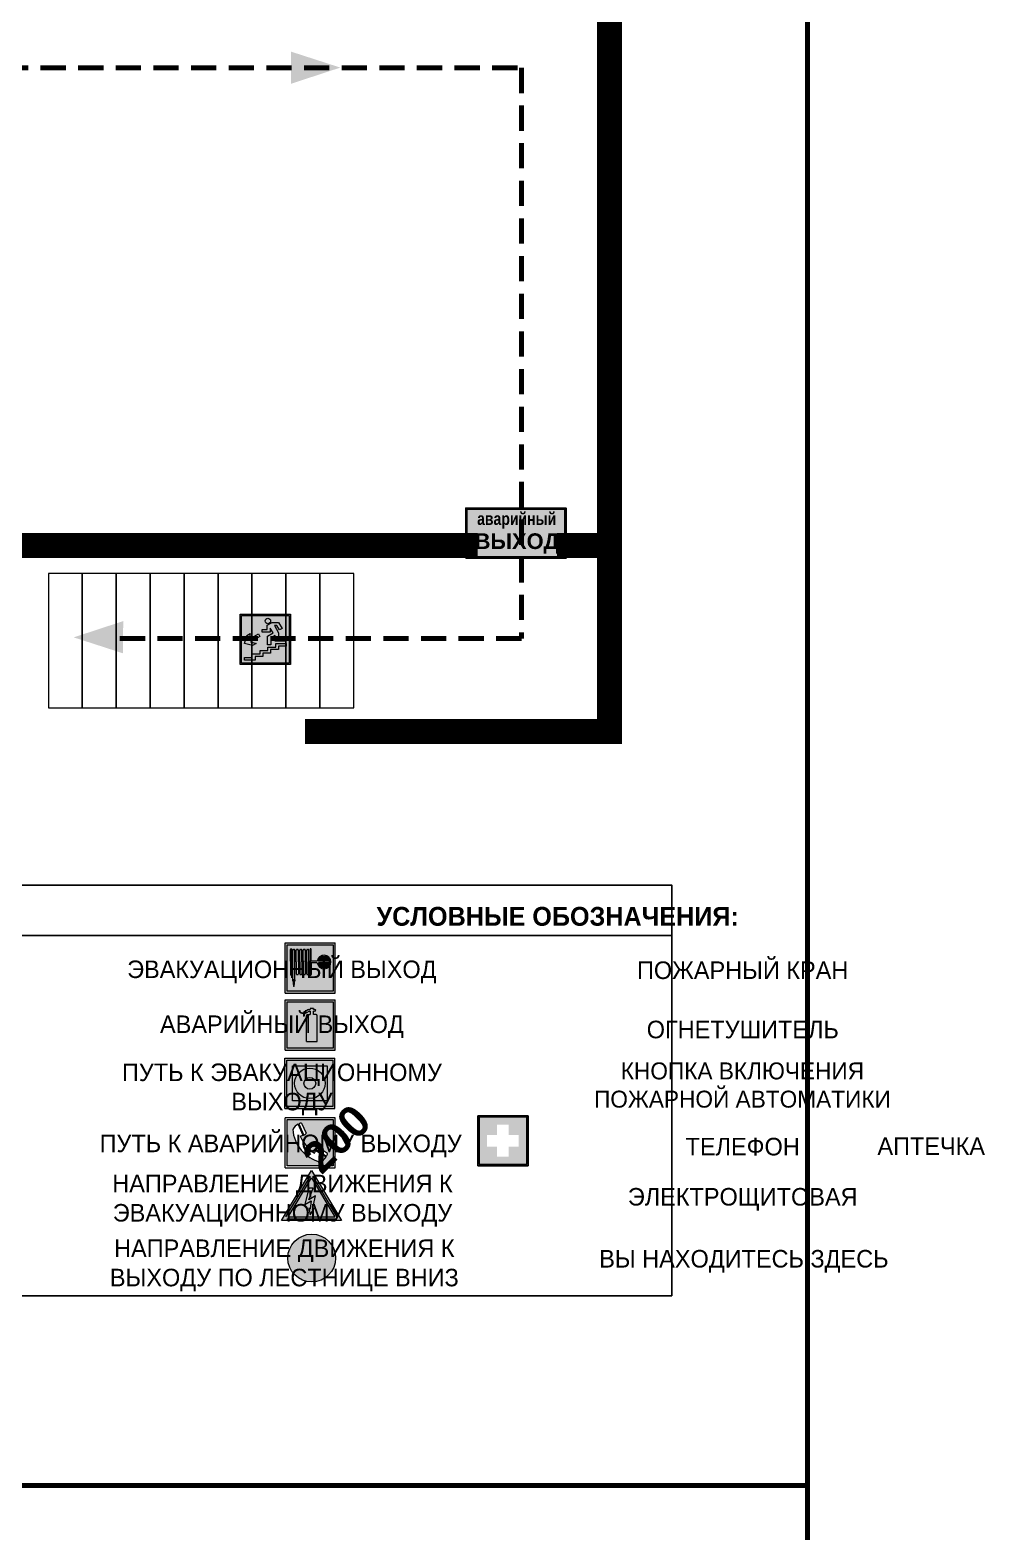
# Model space of a CAD drawing. Header units: millimetres. Extents: x 13114 to 67229, y 22859 to 38520.
# Drawn here: x 35625.9 to 35778.1, y 25468.7 to 25708.1 of the extents above; entities that cross this region are included whole.
import ezdxf

# ---------------------------------------------------------------- set-up
doc = ezdxf.new("R2010")
doc.units = ezdxf.units.MM
doc.linetypes.add('{ Wide Dash }', pattern=[12, 4, -2, 4, -2])
doc.layers.add('План_Штампы', color=7, linetype='Continuous')
doc.styles.add('обычный', font='arial.ttf')

# ---------------------------------------------------------------- blocks, each defined once
blk = doc.blocks.new('A$C3E6D3DDE')
at = {"lineweight": 5}
h = blk.add_hatch(color=40, dxfattribs=at)
h.paths.add_polyline_path([(24.1, 1.45), (16.46, -11.35), (31.74, -11.35)])
h.paths.add_polyline_path([(24.09, -0.46), (30.03, -10.41), (18.14, -10.41)], flags=16)
h.paths.add_polyline_path([(24.54, -3.08), (23.41, -6.02), (25.13, -5.01), (24.33, -8.5), (24.82, -8.27), (23.79, -9.86), (23.4, -8.04), (23.8, -8.43), (24.04, -6.29), (22.39, -7.25), (23.44, -3.08)], flags=0)
h = blk.add_hatch(color=256, dxfattribs=at)
h.paths.add_polyline_path([(24.37, 0.03, 0.567511), (23.82, 0.03), (17.59, -10.4, 0.582454), (17.86, -10.88), (30.32, -10.88, 0.582149), (30.6, -10.4)])
h.paths.add_polyline_path([(24.09, -0.46), (18.14, -10.41), (30.03, -10.41)], flags=16)
h.paths.add_polyline_path([(24.54, -3.08), (23.41, -6.02), (25.13, -5.01), (24.33, -8.5), (24.82, -8.27), (23.79, -9.86), (23.4, -8.04), (23.8, -8.43), (24.04, -6.29), (22.39, -7.25), (23.44, -3.08)], flags=0)
h = blk.add_hatch(color=40, dxfattribs=at)
h.paths.add_polyline_path([(24.09, -0.46), (18.14, -10.41), (30.03, -10.41)])
h.paths.add_polyline_path([(24.82, -8.27), (23.79, -9.86), (23.4, -8.04), (23.8, -8.43), (24.04, -6.29), (22.39, -7.25), (23.44, -3.08), (24.54, -3.08), (23.41, -6.02), (25.13, -5.01), (24.33, -8.5)], flags=16)
at = {"color": 40, "lineweight": 5}
for p, q in [((16.46, -11.35), (24.1, 1.45)), ((24.1, 1.45), (31.74, -11.35))]:
    blk.add_line(p, q, dxfattribs=at)
at = {"lineweight": 5}
for p, q in [((17.59, -10.4), (23.82, 0.03)), ((24.37, 0.03), (30.6, -10.4)), ((18.14, -10.41), (24.09, -0.46)), ((23.44, -3.08), (22.39, -7.25)), ((23.41, -6.02), (24.54, -3.08)), ((24.54, -3.08), (23.44, -3.08)), ((24.09, -0.46), (30.03, -10.41)), ((22.39, -7.25), (24.04, -6.29)), ((25.13, -5.01), (23.41, -6.02)), ((24.04, -6.29), (23.8, -8.43)), ((24.33, -8.5), (25.13, -5.01)), ((17.86, -10.88), (30.32, -10.88)), ((18.14, -10.41), (30.03, -10.41)), ((23.8, -8.43), (23.4, -8.04)), ((23.4, -8.04), (23.79, -9.86)), ((23.79, -9.86), (24.82, -8.27)), ((24.82, -8.27), (24.33, -8.5))]:
    blk.add_line(p, q, dxfattribs=at)
at = {"color": 50, "lineweight": 5}
blk.add_line((31.74, -11.35), (16.46, -11.35), dxfattribs=at)
blk = doc.blocks.new('A$C54414219')
at = {"true_color": 0xffffff}
h = blk.add_hatch(color=7, dxfattribs=at)
h.paths.add_polyline_path([(2.39, -9.45), (2.39, -18.3), (11.23, -18.3), (11.23, -9.45)], flags=0)
h.paths.add_polyline_path([(10.71, -13.87, -1), (2.92, -13.87, -1)], flags=0)
h.paths.add_polyline_path([(8.3, -13.87, -1), (5.33, -13.87, -1)], flags=0)
h.paths.add_polyline_path([(0.41, -7.47), (0.41, -20.27), (13.21, -20.27), (13.21, -7.47)])
h.paths.add_polyline_path([(0.92, -19.77), (12.71, -19.77), (12.71, -7.98), (0.92, -7.98)], flags=16)
h.paths.add_polyline_path([(11.23, -9.45), (11.23, -18.3), (2.39, -18.3), (2.39, -9.45)], flags=0)
at = {"lineweight": 5}
h = blk.add_hatch(color=242, dxfattribs=at)
h.paths.add_polyline_path([(12.71, -7.98), (0.92, -7.98), (0.92, -19.77), (12.71, -19.77)])
h.paths.add_polyline_path([(11.23, -18.3), (2.39, -18.3), (2.39, -9.45), (11.23, -9.45)], flags=16)
h.paths.add_polyline_path([(10.71, -13.87, -1), (2.92, -13.87, -1)], flags=0)
h.paths.add_polyline_path([(8.3, -13.87, -1), (5.33, -13.87, -1)], flags=0)
at = {"true_color": 0xffffff}
h = blk.add_hatch(color=7, dxfattribs=at)
h.paths.add_polyline_path([(2.39, -9.45), (2.39, -18.3), (11.23, -18.3), (11.23, -9.45)])
h.paths.add_polyline_path([(10.71, -13.87, -1), (2.92, -13.87, -1)], flags=16)
h.paths.add_polyline_path([(8.3, -13.87, -1), (5.33, -13.87, -1)], flags=0)
at = {"lineweight": 5}
h = blk.add_hatch(color=242, dxfattribs=at)
h.paths.add_polyline_path([(2.92, -13.87, 1), (10.71, -13.87, 1)])
h.paths.add_polyline_path([(8.3, -13.87, -1), (5.33, -13.87, -1)], flags=16)
at = {"color": 242, "lineweight": 5}
for p, q in [((0.41, -20.27), (0.41, -7.47)), ((0.41, -7.47), (13.21, -7.47)), ((0.41, -7.47), (13.21, -7.47)), ((13.21, -20.27), (13.21, -7.47)), ((0.41, -20.27), (13.21, -20.27))]:
    blk.add_line(p, q, dxfattribs=at)
for points in [[(0.92, -7.98), (12.71, -7.98), (12.71, -19.77), (0.92, -19.77)], [(2.39, -9.45), (11.23, -9.45), (11.23, -18.3), (2.39, -18.3)]]:
    blk.add_lwpolyline(points, close=True, dxfattribs=at)
for radius in [3.89, 1.49]:
    blk.add_circle((6.81, -13.87), radius, dxfattribs=at)
blk = doc.blocks.new('A$C456E1F9C')
at = {"lineweight": 5}
h = blk.add_hatch(color=242, dxfattribs=at)
h.paths.add_polyline_path([(0.51, -1.47), (0.51, -13.26), (12.29, -13.26), (12.29, -1.47)])
h.paths.add_polyline_path([(5.42, -4.95, -0.254479), (4.78, -5.4), (3.52, -2.53, -0.209735), (4.23, -2.4)], flags=16)
h.paths.add_polyline_path([(8.53, -8.6), (10.87, -10.17), (10.54, -10.76), (8.03, -9.13, -0.192251)], flags=16)
h.paths.add_polyline_path([(4.61, -5.49, 0.005518), (3.87, -5.72, 0.128647), (7.49, -10.01, 0.00809), (7.83, -9.33), (10.47, -10.97, -0.16736), (8.99, -12.25, -0.327862), (1.95, -3.95, -0.166952), (3.36, -2.62)], flags=16)
at = {"color": 242, "lineweight": 5}
for p, q in [((0, -13.77), (0, -0.97)), ((12.8, -0.97), (0, -0.97)), ((4.61, -5.49), (3.36, -2.62)), ((3.52, -2.53), (4.78, -5.4)), ((4.23, -2.4), (5.42, -4.95)), ((12.8, -13.77), (12.8, -0.97)), ((7.83, -9.33), (10.47, -10.97)), ((8.03, -9.13), (10.54, -10.76)), ((10.81, -10.12), (8.53, -8.6)), ((10.54, -10.76), (10.8, -10.3)), ((10.8, -10.3), (10.81, -10.12)), ((0, -13.77), (12.8, -13.77))]:
    blk.add_line(p, q, dxfattribs=at)
blk.add_lwpolyline([(0.51, -1.47), (12.29, -1.47), (12.29, -13.26), (0.51, -13.26)], close=True, dxfattribs=at)
for centre, radius, start, end in [((4.59, -5.34), 2.99, 114.2845, 152.1974), ((4.02, -3.27), 0.891, 76.3284, 123.7092), ((11.12, -3.31), 9.19, 183.9915, 256.6009), ((14.98, -39.1), 35.17, 107.1487, 108.4135), ((13.86, -0.94), 11.08, 205.5536, 234.8762), ((4.68, -4.59), 0.824, 276.9621, 334.0723), ((-13.31, 0.8), 23.44, 332.5487, 334.4027), ((8.94, -9.5), 0.989, 114.4092, 157.9388), ((7.87, -9.46), 3, 291.9291, 329.9329)]:
    blk.add_arc(centre, radius, start, end, dxfattribs=at)
blk = doc.blocks.new('A$C18900ED3')
h = blk.add_hatch(color=126)
h.paths.add_polyline_path([(-0.18, -0.18), (-7.02, -0.18), (-7.02, -7.02), (-0.18, -7.02)])
h.paths.add_polyline_path([(-5.89, -4.46), (-5.89, -2.77), (-4.46, -2.77), (-4.46, -1.31), (-2.77, -1.31), (-2.77, -2.77), (-1.33, -2.77), (-1.33, -4.46), (-2.77, -4.46), (-2.77, -5.89), (-4.46, -5.89), (-4.46, -4.46)], flags=16)
at = {"color": 126}
for p, q in [((-7.2, 0), (-7.2, -7.2)), ((0, 0), (-7.2, 0)), ((0, -7.2), (0, 0)), ((-7.02, -7.02), (-7.02, -0.18)), ((-7.02, -0.18), (-0.18, -0.18)), ((-0.18, -0.18), (-0.18, -7.02)), ((-7.2, -7.2), (0, -7.2)), ((-0.18, -7.02), (-7.02, -7.02))]:
    blk.add_line(p, q, dxfattribs=at)
blk = doc.blocks.new('A$C37112FD5')
at = {"true_color": 0xf5f5ff}
h = blk.add_hatch(color=7, dxfattribs=at)
h.dxf.hatch_style = 1
h.paths.add_polyline_path([(12.8, -7.4), (0, -7.4), (0, -20.2), (12.8, -20.2)])
h.paths.add_polyline_path([(12.29, -7.91), (12.29, -19.69), (0.51, -19.69), (0.51, -7.91)], flags=16)
h.paths.add_polyline_path([(4.98, -9.04, -0.42597), (5.17, -9.22), (5.17, -12.25), (5.17, -15.29, -0.432244), (4.98, -15.47), (4.83, -15.47, -0.42597), (4.64, -15.29), (4.64, -12.25), (4.64, -9.22, -0.432244), (4.83, -9.04)], flags=0)
h.paths.add_polyline_path([(4.28, -9.22), (4.28, -12.25), (4.28, -15.29, -0.432244), (4.09, -15.47), (3.94, -15.47, -0.42597), (3.75, -15.29), (3.75, -12.25), (3.75, -9.22, -0.432244), (3.94, -9.04), (4.09, -9.04, -0.42597)], flags=0)
h.paths.add_polyline_path([(5.72, -9.04), (5.87, -9.04, -0.42597), (6.06, -9.22), (6.06, -12.25), (6.06, -15.29, -0.432244), (5.87, -15.47), (5.72, -15.47, -0.42597), (5.53, -15.29), (5.53, -12.25), (5.53, -9.22, -0.432244)], flags=0)
h.paths.add_polyline_path([(6.42, -8.9), (6.5, -8.9, -0.42597), (6.69, -9.08), (6.69, -12.03), (8.21, -12.03, -15.824349), (8.21, -12.47), (6.69, -12.47), (6.69, -15.42, -0.432244), (6.5, -15.6), (6.42, -15.6)], flags=0)
h.paths.add_polyline_path([(3.39, -9.22), (3.39, -12.25), (3.39, -15.29, -0.432244), (3.2, -15.47), (3.05, -15.47, -0.42597), (2.85, -15.29), (2.85, -12.25), (2.85, -9.22, -0.432244), (3.05, -9.04), (3.2, -9.04, -0.42597)], flags=0)
h.paths.add_polyline_path([(2.5, -9.22), (2.5, -16.71), (1.96, -16.71), (1.96, -9.22, -0.432244), (2.15, -9.04), (2.31, -9.04, -0.42597)], flags=0)
h.paths.add_polyline_path([(1.61, -8.9), (1.61, -15.6), (1.57, -15.6, -0.42597), (1.37, -15.42), (1.37, -12.03), (1.37, -9.09, -0.432244), (1.57, -8.9)], flags=0)
h.paths.add_polyline_path([(9.76, -10.81), (9.76, -12.03), (8.49, -12.03, -0.336371)], flags=0)
h.paths.add_polyline_path([(8.49, -12.47), (9.76, -12.47), (9.76, -13.7, -0.336371)], flags=0)
h.paths.add_polyline_path([(10.11, -10.81, -0.336371), (11.38, -12.03), (10.11, -12.03)], flags=0)
h.paths.add_polyline_path([(10.11, -12.47), (11.38, -12.47, -0.336371), (10.11, -13.7)], flags=0)
h.paths.add_polyline_path([(2.5, -16.84), (2.5, -17.05), (1.97, -17.05), (1.97, -16.84)], flags=0)
h.paths.add_polyline_path([(2.5, -17.24, -0.033778), (2.24, -18.6, -0.033778), (1.97, -17.24)], flags=0)
h = blk.add_hatch(color=242)
h.dxf.hatch_style = 1
h.paths.add_polyline_path([(12.29, -7.91), (0.51, -7.91), (0.51, -19.69), (12.29, -19.69)])
h.paths.add_polyline_path([(6.42, -15.6), (6.42, -8.9), (6.5, -8.9, -0.42597), (6.69, -9.08), (6.69, -12.03), (8.21, -12.03, -15.824349), (8.21, -12.47), (6.69, -12.47), (6.69, -15.42, -0.432244), (6.5, -15.6)], flags=16)
h.paths.add_polyline_path([(5.87, -15.47), (5.72, -15.47, -0.42597), (5.53, -15.29), (5.53, -12.25), (5.53, -9.22, -0.432244), (5.72, -9.04), (5.87, -9.04, -0.42597), (6.06, -9.22), (6.06, -12.25), (6.06, -15.29, -0.432244)], flags=16)
h.paths.add_polyline_path([(4.98, -15.47), (4.83, -15.47, -0.42597), (4.64, -15.29), (4.64, -12.25), (4.64, -9.22, -0.432244), (4.83, -9.04), (4.98, -9.04, -0.42597), (5.17, -9.22), (5.17, -12.25), (5.17, -15.29, -0.432244)], flags=16)
h.paths.add_polyline_path([(4.09, -15.47), (3.94, -15.47, -0.42597), (3.75, -15.29), (3.75, -12.25), (3.75, -9.22, -0.432244), (3.94, -9.04), (4.09, -9.04, -0.42597), (4.28, -9.22), (4.28, -12.25), (4.28, -15.29, -0.432244)], flags=16)
h.paths.add_polyline_path([(3.2, -15.47), (3.05, -15.47, -0.42597), (2.85, -15.29), (2.85, -12.25), (2.85, -9.22, -0.432244), (3.05, -9.04), (3.2, -9.04, -0.42597), (3.39, -9.22), (3.39, -12.25), (3.39, -15.29, -0.432244)], flags=16)
h.paths.add_polyline_path([(2.5, -17.05), (1.97, -17.05), (1.97, -16.84), (2.5, -16.84)], flags=16)
h.paths.add_polyline_path([(2.5, -17.24, -0.033778), (2.24, -18.6, -0.033778), (1.97, -17.24)], flags=16)
h.paths.add_polyline_path([(2.5, -16.71), (1.96, -16.71), (1.96, -9.22, -0.432244), (2.15, -9.04), (2.31, -9.04, -0.42597), (2.5, -9.22)], flags=16)
h.paths.add_polyline_path([(1.61, -15.6), (1.57, -15.6, -0.42597), (1.37, -15.42), (1.37, -12.03), (1.37, -9.09, -0.432244), (1.57, -8.9), (1.61, -8.9)], flags=16)
h.paths.add_polyline_path([(8.49, -12.47), (9.76, -12.47), (9.76, -13.7, -0.336371)], flags=0)
h.paths.add_polyline_path([(10.11, -13.7), (10.11, -12.47), (11.38, -12.47, -0.336371)], flags=0)
h.paths.add_polyline_path([(8.49, -12.03, -0.336371), (9.76, -10.81), (9.76, -12.03)], flags=0)
h.paths.add_polyline_path([(10.11, -12.03), (10.11, -10.81, -0.336371), (11.38, -12.03)], flags=0)
h = blk.add_hatch(color=7, dxfattribs=at)
h.dxf.hatch_style = 1
h.paths.add_polyline_path([(1.61, -8.9), (1.57, -8.9, 0.432244), (1.37, -9.09), (1.37, -12.03), (1.37, -15.42, 0.42597), (1.57, -15.6), (1.61, -15.6)])
h.paths.add_polyline_path([(2.5, -9.22, 0.42597), (2.31, -9.04), (2.15, -9.04, 0.432244), (1.96, -9.22), (1.96, -16.71), (2.5, -16.71)])
h.paths.add_polyline_path([(2.5, -16.84), (1.97, -16.84), (1.97, -17.05), (2.5, -17.05)])
h.paths.add_polyline_path([(2.5, -17.24), (1.97, -17.24, 0.033778), (2.24, -18.6, 0.033778)])
h.paths.add_polyline_path([(3.39, -12.25), (3.39, -9.22, 0.42597), (3.2, -9.04), (3.05, -9.04, 0.432244), (2.85, -9.22), (2.85, -12.25), (2.85, -15.29, 0.42597), (3.05, -15.47), (3.2, -15.47, 0.432244), (3.39, -15.29)])
h.paths.add_polyline_path([(4.28, -12.25), (4.28, -9.22, 0.42597), (4.09, -9.04), (3.94, -9.04, 0.432244), (3.75, -9.22), (3.75, -12.25), (3.75, -15.29, 0.42597), (3.94, -15.47), (4.09, -15.47, 0.432244), (4.28, -15.29)])
h.paths.add_polyline_path([(5.17, -12.25), (5.17, -9.22, 0.42597), (4.98, -9.04), (4.83, -9.04, 0.432244), (4.64, -9.22), (4.64, -12.25), (4.64, -15.29, 0.42597), (4.83, -15.47), (4.98, -15.47, 0.432244), (5.17, -15.29)])
h.paths.add_polyline_path([(6.06, -12.25), (6.06, -9.22, 0.42597), (5.87, -9.04), (5.72, -9.04, 0.432244), (5.53, -9.22), (5.53, -12.25), (5.53, -15.29, 0.42597), (5.72, -15.47), (5.87, -15.47, 0.432244), (6.06, -15.29)])
h.paths.add_polyline_path([(6.69, -12.47), (8.21, -12.47, 15.824349), (8.21, -12.03), (6.69, -12.03), (6.69, -9.08, 0.42597), (6.5, -8.9), (6.42, -8.9), (6.42, -15.6), (6.5, -15.6, 0.432244), (6.69, -15.42)])
h.paths.add_polyline_path([(8.49, -12.47), (9.76, -12.47), (9.76, -13.7, -0.336371)], flags=16)
h.paths.add_polyline_path([(8.49, -12.03, -0.336371), (9.76, -10.81), (9.76, -12.03)], flags=16)
h.paths.add_polyline_path([(10.11, -12.47), (11.38, -12.47, -0.336371), (10.11, -13.7)], flags=16)
h.paths.add_polyline_path([(10.11, -12.03), (10.11, -10.81, -0.336371), (11.38, -12.03)], flags=16)
h = blk.add_hatch(color=242)
h.dxf.hatch_style = 1
h.paths.add_polyline_path([(9.76, -10.81, 0.336371), (8.49, -12.03), (9.76, -12.03)])
h.paths.add_polyline_path([(10.11, -10.81), (10.11, -12.03), (11.38, -12.03, 0.336371)])
h.paths.add_polyline_path([(11.38, -12.47), (10.11, -12.47), (10.11, -13.7, 0.336371)])
h.paths.add_polyline_path([(9.76, -12.47), (8.49, -12.47, 0.336371), (9.76, -13.7)])
at = {"color": 242, "lineweight": 5}
for p, q in [((0, -20.2), (0, -7.4)), ((0, -7.4), (12.8, -7.4)), ((12.8, -20.2), (12.8, -7.4)), ((1.37, -12.03), (1.37, -9.08)), ((1.57, -8.9), (1.61, -8.9)), ((1.61, -8.9), (1.61, -15.6)), ((1.96, -16.71), (1.96, -9.22)), ((2.15, -9.04), (2.31, -9.04)), ((2.5, -16.71), (2.5, -9.22)), ((2.85, -12.25), (2.85, -9.22)), ((3.05, -9.04), (3.2, -9.04)), ((3.39, -12.25), (3.39, -9.22)), ((3.75, -12.25), (3.75, -9.22)), ((3.94, -9.04), (4.09, -9.04)), ((4.28, -12.25), (4.28, -9.22)), ((4.64, -12.25), (4.64, -9.22)), ((4.83, -9.04), (4.98, -9.04)), ((5.17, -12.25), (5.17, -9.22)), ((5.53, -12.25), (5.53, -9.22)), ((5.72, -9.04), (5.87, -9.04)), ((6.06, -12.25), (6.06, -9.22)), ((6.42, -8.9), (6.42, -15.6)), ((6.5, -8.9), (6.42, -8.9)), ((6.69, -12.03), (6.69, -9.08)), ((9.76, -10.81), (9.76, -12.03)), ((10.11, -10.81), (10.11, -12.03)), ((1.37, -12.03), (1.37, -15.42)), ((2.85, -12.25), (2.85, -15.29)), ((3.39, -12.25), (3.39, -15.29)), ((3.75, -12.25), (3.75, -15.29)), ((4.28, -12.25), (4.28, -15.29)), ((4.64, -12.25), (4.64, -15.29)), ((5.17, -12.25), (5.17, -15.29)), ((5.53, -12.25), (5.53, -15.29)), ((6.06, -12.25), (6.06, -15.29)), ((8.21, -12.03), (6.69, -12.03)), ((8.21, -12.47), (6.69, -12.47)), ((6.69, -12.47), (6.69, -15.42)), ((9.76, -12.03), (8.49, -12.03)), ((9.76, -12.47), (8.49, -12.47)), ((9.76, -12.47), (9.76, -13.7)), ((11.38, -12.03), (10.11, -12.03)), ((11.38, -12.47), (10.11, -12.47)), ((10.11, -12.47), (10.11, -13.7)), ((1.57, -15.6), (1.61, -15.6)), ((1.96, -16.71), (2.5, -16.71)), ((1.97, -16.84), (2.5, -16.84)), ((1.97, -17.05), (1.97, -16.84)), ((2.5, -17.05), (1.97, -17.05)), ((1.97, -17.24), (2.5, -17.24)), ((2.5, -16.84), (2.5, -17.05)), ((3.05, -15.47), (3.2, -15.47)), ((3.94, -15.47), (4.09, -15.47)), ((4.83, -15.47), (4.98, -15.47)), ((5.72, -15.47), (5.87, -15.47)), ((6.42, -15.6), (6.5, -15.6)), ((0, -20.2), (12.8, -20.2))]:
    blk.add_line(p, q, dxfattribs=at)
blk.add_lwpolyline([(0.51, -7.91), (12.29, -7.91), (12.29, -19.69), (0.51, -19.69)], close=True, dxfattribs=at)
for centre, radius, start, end in [((1.56, -9.09), 0.182, 87.1027, 180.6071), ((2.15, -9.22), 0.182, 87.1027, 180.6071), ((2.32, -9.22), 0.182, 359.3929, 92.8973), ((3.04, -9.22), 0.182, 87.1027, 180.6071), ((3.21, -9.22), 0.182, 359.3929, 92.8973), ((3.93, -9.22), 0.182, 87.1027, 180.6071), ((4.1, -9.22), 0.182, 359.3929, 92.8973), ((4.82, -9.22), 0.182, 87.1027, 180.6071), ((4.99, -9.22), 0.182, 359.3929, 92.8973), ((5.71, -9.22), 0.182, 87.1027, 180.6071), ((5.88, -9.22), 0.182, 359.3929, 92.8973), ((6.51, -9.09), 0.182, 359.3929, 92.8973), ((9.93, -12.25), 1.74, 187.2319, 172.7681), ((9.93, -12.25), 1.46, 96.9927, 171.3585), ((9.93, -12.25), 1.46, 8.6415, 83.0073), ((3.04, -15.29), 0.182, 179.3929, 272.8973), ((3.21, -15.29), 0.182, 267.1027, 0.6071), ((3.93, -15.29), 0.182, 179.3929, 272.8973), ((4.1, -15.29), 0.182, 267.1027, 0.6071), ((4.82, -15.29), 0.182, 179.3929, 272.8973), ((4.99, -15.29), 0.182, 267.1027, 0.6071), ((5.71, -15.29), 0.182, 179.3929, 272.8973), ((5.88, -15.29), 0.182, 267.1027, 0.6071), ((9.93, -12.25), 1.46, 188.6415, 263.0073), ((9.93, -12.25), 1.46, 276.9927, 351.3585), ((1.56, -15.42), 0.182, 179.3929, 272.8973), ((12.17, -15.98), 10.27, 187.041, 194.7793), ((-7.7, -15.98), 10.27, 345.2207, 352.959), ((6.51, -15.42), 0.182, 267.1027, 0.6071)]:
    blk.add_arc(centre, radius, start, end, dxfattribs=at)
blk = doc.blocks.new('A$C3AD82952')
at = {"true_color": 0xf5f5ff}
h = blk.add_hatch(color=7, dxfattribs=at)
h.dxf.hatch_style = 1
h.paths.add_polyline_path([(8.21, 8.73, 0.414214), (7.89, 9.05), (7.22, 9.05), (7.22, 9.92), (7.59, 9.92, 1), (7.57, 10.36), (7.22, 10.36), (7.22, 10.6), (6.43, 10.6), (6.43, 10.36), (6.01, 10.36), (4.74, 9.59), (4.74, 8.69), (4.98, 8.73), (4.98, 9.26), (6.12, 9.91), (6.43, 9.91), (6.43, 9.05), (5.76, 9.05, 0.414214), (5.44, 8.73), (5.44, 2.2), (8.21, 2.2)], flags=0)
h.paths.add_polyline_path([(12.8, 12.8), (0, 12.8), (0, 0), (12.8, 0)])
h.paths.add_polyline_path([(0.51, 12.29), (12.29, 12.29), (12.29, 0.51), (0.51, 0.51)], flags=16)
h.paths.add_polyline_path([(4.74, 9.59), (6.01, 10.36), (6.43, 10.36), (6.43, 10.6), (7.22, 10.6), (7.22, 10.36), (7.59, 10.36, -0.94586), (7.59, 9.92), (7.22, 9.92), (7.22, 9.05), (7.89, 9.05, -0.414214), (8.21, 8.73), (8.21, 2.2), (5.44, 2.2), (5.44, 8.73, -0.414214), (5.76, 9.05), (6.43, 9.05), (6.43, 9.91), (6.12, 9.91), (4.98, 9.26), (4.98, 8.73), (4.74, 8.69)], flags=0)
h = blk.add_hatch(color=242)
h.dxf.hatch_style = 1
h.paths.add_polyline_path([(12.29, 12.29), (0.51, 12.29), (0.51, 0.51), (12.29, 0.51)])
h.paths.add_polyline_path([(4.74, 8.69), (4.74, 9.59), (6.01, 10.36), (6.43, 10.36), (6.43, 10.6), (7.22, 10.6), (7.22, 10.36), (7.59, 10.36, -0.94586), (7.59, 9.92), (7.22, 9.92), (7.22, 9.05), (7.89, 9.05, -0.414214), (8.21, 8.73), (8.21, 2.2), (5.44, 2.2), (5.44, 8.73, -0.414214), (5.76, 9.05), (6.43, 9.05), (6.43, 9.91), (6.12, 9.91), (4.98, 9.26), (4.98, 8.73)], flags=16)
h = blk.add_hatch(color=7, dxfattribs=at)
h.dxf.hatch_style = 1
h.paths.add_polyline_path([(8.21, 8.73, 0.414214), (7.89, 9.05), (7.22, 9.05), (7.22, 9.92), (7.59, 9.92, 1), (7.57, 10.36), (7.22, 10.36), (7.22, 10.6), (6.43, 10.6), (6.43, 10.36), (6.01, 10.36), (4.74, 9.59), (4.74, 8.69), (4.98, 8.73), (4.98, 9.26), (6.12, 9.91), (6.43, 9.91), (6.43, 9.05), (5.76, 9.05, 0.414214), (5.44, 8.73), (5.44, 2.2), (8.21, 2.2)])
at = {"color": 242, "lineweight": 5}
for p, q in [((0, 0), (0, 12.8)), ((0, 12.8), (12.8, 12.8)), ((12.8, 0), (12.8, 12.8)), ((6.01, 10.36), (4.74, 9.59)), ((4.74, 9.59), (4.74, 8.69)), ((4.74, 8.69), (4.98, 8.73)), ((4.98, 9.26), (6.12, 9.91)), ((4.98, 8.73), (4.98, 9.26)), ((5.44, 2.2), (5.44, 8.73)), ((5.76, 9.05), (6.43, 9.05)), ((6.01, 10.36), (6.43, 10.36)), ((6.12, 9.91), (6.43, 9.91)), ((7.22, 10.6), (6.43, 10.6)), ((6.43, 10.6), (6.43, 10.36)), ((6.43, 9.91), (6.43, 9.05)), ((7.22, 10.36), (7.22, 10.6)), ((7.59, 10.36), (7.22, 10.36)), ((7.22, 9.05), (7.22, 9.92)), ((7.59, 9.92), (7.22, 9.92)), ((7.89, 9.05), (7.22, 9.05)), ((8.21, 2.2), (8.21, 8.73)), ((0, 0), (12.8, 0)), ((5.44, 2.2), (8.21, 2.2))]:
    blk.add_line(p, q, dxfattribs=at)
blk.add_lwpolyline([(0.51, 12.29), (12.29, 12.29), (12.29, 0.51), (0.51, 0.51)], close=True, dxfattribs=at)
for centre, radius, start, end in [((5.76, 8.73), 0.32, 90, 180), ((7.58, 10.14), 0.223, 273.1875, 86.8125), ((7.89, 8.73), 0.32, 0, 90)]:
    blk.add_arc(centre, radius, start, end, dxfattribs=at)
blk = doc.blocks.new('A$C7B8C2D5B')
at = {"lineweight": 0}
h = blk.add_hatch(color=5, dxfattribs=at)
h.dxf.hatch_style = 1
h.paths.add_polyline_path([(1.4, -3.02, 1), (-2.11, -3.02, 1)])
at = {"color": 5, "lineweight": 0}
blk.add_circle((-0.36, -3.02), 1.75, dxfattribs=at)
blk = doc.blocks.new('A$C41C009D9')
at = {"true_color": 0xffffff}
blk.add_hatch(color=7, dxfattribs=at).paths.add_polyline_path([(0, 8), (-16, 8), (-16, 0), (0, 0)])
h = blk.add_hatch(color=126)
h.dxf.hatch_style = 1
h.paths.add_polyline_path([(-15.8, 7.8), (-15.8, 0.2), (-0.2, 0.2), (-0.2, 7.8)])
at = {"color": 126}
for points in [[(-16, 0), (0, 0), (0, 8), (-16, 8)], [(-16, 0), (0, 0), (0, 8), (-16, 8)], [(-15.8, 7.8), (-0.2, 7.8), (-0.2, 0.2), (-15.8, 0.2)]]:
    blk.add_lwpolyline(points, close=True, dxfattribs=at)
at = {"color": 7, "true_color": 0xffffff, "insert": (-15.8, 7.3), "char_height": 2.5, "width": 15.5999, "attachment_point": 1, "style": 'обычный'}
blk.add_mtext('\\pi1.6133;{\\fArial|b1|i0|c204|p34;\\H0.8x;\\W0.8;аварийный\\H1.25x;\\W1;\\P\\pi1.2327;ВЫХОД}', dxfattribs=at)
blk = doc.blocks.new('вниз 3')
at = {"lineweight": 0, "true_color": 0xffffff}
h = blk.add_hatch(color=7, dxfattribs=at)
h.dxf.hatch_style = 1
h.paths.add_polyline_path([(40997.5, -4475.69), (40997.25, -4475.28), (40995.76, -4476.15), (40995.97, -4475.23), (40995.39, -4475.56), (40995.05, -4476.83), (40996.33, -4477.17), (40996.91, -4476.83), (40996, -4476.55)], flags=0)
h.paths.add_polyline_path([(40999.81, -4473.95), (41000.22, -4473.95), (41000.64, -4474.67), (41001.03, -4474.43), (41000.46, -4473.49), (41000.42, -4473.49), (40999.43, -4473.49), (40998.68, -4473.92), (40998.68, -4474.57), (40997.88, -4474.57), (40997.88, -4475), (40999.14, -4475), (40999.14, -4474.43), (40999.14, -4474.38), (40999.59, -4475.15), (40998.72, -4475.67), (40998.72, -4477.06), (40999.24, -4477.06), (40999.24, -4475.96), (40999.95, -4475.56), (40999.95, -4476.43), (41001.61, -4476.43), (41001.61, -4475.88), (41000.47, -4475.88), (41000.47, -4475.12)], flags=0)
h.paths.add_polyline_path([(40999.2, -4473.24, 1), (40998.35, -4473.24, 1)], flags=0)
h.paths.add_polyline_path([(41000.46, -4477.26), (41001.69, -4477.26), (41001.69, -4476.84), (41000.03, -4476.84), (41000.03, -4477.39), (40998.78, -4477.39), (40998.78, -4477.95), (40997.53, -4477.95), (40997.53, -4478.5), (40996.29, -4478.5), (40996.29, -4479.06), (40995.05, -4479.06), (40995.05, -4479.48), (40995.29, -4479.48), (40996.72, -4479.48), (40996.72, -4478.92), (40997.97, -4478.92), (40997.97, -4478.36), (40999.2, -4478.36), (40999.2, -4477.81), (41000.46, -4477.81)], flags=0)
h.paths.add_polyline_path([(41002.37, -4472.17), (40994.37, -4472.17), (40994.37, -4480.17), (41002.37, -4480.17)])
h.paths.add_polyline_path([(41002.16, -4479.96), (40994.57, -4479.96), (40994.57, -4472.37), (41002.16, -4472.37)], flags=16)
h.paths.add_polyline_path([(41001.61, -4475.88), (41001.61, -4476.43), (40999.95, -4476.43), (40999.95, -4475.56), (40999.24, -4475.96), (40999.24, -4477.06), (40998.72, -4477.06), (40998.72, -4475.67), (40999.59, -4475.15), (40999.14, -4474.38), (40999.14, -4474.43), (40999.14, -4475), (40997.88, -4475), (40997.88, -4474.57), (40998.68, -4474.57), (40998.68, -4473.92), (40999.43, -4473.49), (41000.42, -4473.49), (41000.46, -4473.49), (41001.03, -4474.43), (41000.64, -4474.67), (41000.22, -4473.95), (40999.81, -4473.95), (41000.47, -4475.12), (41000.47, -4475.88)], flags=0)
h.paths.add_polyline_path([(41001.69, -4476.84), (41001.69, -4477.26), (41000.46, -4477.26), (41000.46, -4477.81), (40999.2, -4477.81), (40999.2, -4478.36), (40997.97, -4478.36), (40997.97, -4478.92), (40996.72, -4478.92), (40996.72, -4479.48), (40995.05, -4479.48), (40995.05, -4479.06), (40996.29, -4479.06), (40996.29, -4478.5), (40997.53, -4478.5), (40997.53, -4477.95), (40998.78, -4477.95), (40998.78, -4477.39), (41000.03, -4477.39), (41000.03, -4476.84)], flags=0)
h.paths.add_polyline_path([(40998.35, -4473.24, -1), (40999.2, -4473.24, -1)], flags=0)
h.paths.add_polyline_path([(40997.5, -4475.69), (40996, -4476.55), (40996.91, -4476.83), (40996.33, -4477.17), (40995.05, -4476.83), (40995.39, -4475.56), (40995.97, -4475.23), (40995.76, -4476.15), (40997.25, -4475.28)], flags=0)
at = {"lineweight": 0}
h = blk.add_hatch(color=126, dxfattribs=at)
h.dxf.hatch_style = 1
h.paths.add_polyline_path([(41002.16, -4472.37), (40994.57, -4472.37), (40994.57, -4479.96), (41002.16, -4479.96)])
h.paths.add_polyline_path([(40995.97, -4475.23), (40995.76, -4476.15), (40997.25, -4475.28), (40997.5, -4475.69), (40996, -4476.55), (40996.91, -4476.83), (40996.33, -4477.17), (40995.05, -4476.83), (40995.39, -4475.56)], flags=16)
h.paths.add_polyline_path([(40997.88, -4474.57), (40998.68, -4474.57), (40998.68, -4473.92), (40999.43, -4473.49), (41000.42, -4473.49), (41000.46, -4473.49), (41001.03, -4474.43), (41000.64, -4474.67), (41000.22, -4473.95), (40999.81, -4473.95), (41000.47, -4475.12), (41000.47, -4475.88), (41001.61, -4475.88), (41001.61, -4476.43), (40999.95, -4476.43), (40999.95, -4475.56), (40999.24, -4475.96), (40999.24, -4477.06), (40998.72, -4477.06), (40998.72, -4475.67), (40999.59, -4475.15), (40999.14, -4474.38), (40999.14, -4474.43), (40999.14, -4475), (40997.88, -4475)], flags=16)
h.paths.add_polyline_path([(40998.35, -4473.24, -1), (40999.2, -4473.24, -1)], flags=16)
h.paths.add_polyline_path([(40997.53, -4477.95), (40998.78, -4477.95), (40998.78, -4477.39), (41000.03, -4477.39), (41000.03, -4476.84), (41001.69, -4476.84), (41001.69, -4477.26), (41000.46, -4477.26), (41000.46, -4477.81), (40999.2, -4477.81), (40999.2, -4478.36), (40997.97, -4478.36), (40997.97, -4478.92), (40996.72, -4478.92), (40996.72, -4479.48), (40995.05, -4479.48), (40995.05, -4479.06), (40996.29, -4479.06), (40996.29, -4478.5), (40997.53, -4478.5)], flags=16)
at = {"lineweight": 0, "true_color": 0xffffff}
h = blk.add_hatch(color=7, dxfattribs=at)
h.dxf.hatch_style = 1
h.paths.add_polyline_path([(40999.2, -4473.24, 1), (40998.35, -4473.24, 1)])
h.paths.add_polyline_path([(40999.81, -4473.95), (41000.22, -4473.95), (41000.64, -4474.67), (41001.03, -4474.43), (41000.46, -4473.49), (41000.42, -4473.49), (40999.43, -4473.49), (40998.68, -4473.92), (40998.68, -4474.57), (40997.88, -4474.57), (40997.88, -4475), (40999.14, -4475), (40999.14, -4474.43), (40999.14, -4474.38), (40999.59, -4475.15), (40998.72, -4475.67), (40998.72, -4477.06), (40999.24, -4477.06), (40999.24, -4475.96), (40999.95, -4475.56), (40999.95, -4476.43), (41001.61, -4476.43), (41001.61, -4475.88), (41000.47, -4475.88), (41000.47, -4475.12)])
h.paths.add_polyline_path([(40999.2, -4477.81), (41000.46, -4477.81), (41000.46, -4477.26), (41001.69, -4477.26), (41001.69, -4476.84), (41000.03, -4476.84), (41000.03, -4477.39), (40998.78, -4477.39), (40998.78, -4477.95), (40997.53, -4477.95), (40997.53, -4478.5), (40996.29, -4478.5), (40996.29, -4479.06), (40995.05, -4479.06), (40995.05, -4479.48), (40995.29, -4479.48), (40996.72, -4479.48), (40996.72, -4478.92), (40997.97, -4478.92), (40997.97, -4478.36), (40999.2, -4478.36)])
h.paths.add_polyline_path([(40997.5, -4475.69), (40997.25, -4475.28), (40995.76, -4476.15), (40995.97, -4475.23), (40995.39, -4475.56), (40995.05, -4476.83), (40996.33, -4477.17), (40996.91, -4476.83), (40996, -4476.55)])
at = {"color": 126, "lineweight": 0}
for points in [[(40994.37, -4472.17), (41002.37, -4472.17), (41002.37, -4480.17), (40994.37, -4480.17)], [(40994.57, -4472.37), (41002.16, -4472.37), (41002.16, -4479.96), (40994.57, -4479.96)]]:
    blk.add_lwpolyline(points, close=True, dxfattribs=at)
for points in [[(40999.14, -4474.43), (40999.14, -4475), (40997.88, -4475), (40997.88, -4474.57), (40998.68, -4474.57), (40998.68, -4473.92), (40999.43, -4473.49), (41000.42, -4473.49), (41000.46, -4473.49), (41001.03, -4474.43), (41000.64, -4474.67), (41000.22, -4473.95), (40999.81, -4473.95), (41000.47, -4475.12), (41000.47, -4475.88), (41001.61, -4475.88), (41001.61, -4476.43), (40999.95, -4476.43), (40999.95, -4475.56), (40999.24, -4475.96), (40999.24, -4477.06), (40998.72, -4477.06), (40998.72, -4475.67), (40999.59, -4475.15), (40999.14, -4474.38), (40999.14, -4474.43)], [(40995.05, -4476.83), (40995.39, -4475.56), (40995.97, -4475.23), (40995.76, -4476.15), (40997.25, -4475.28), (40997.5, -4475.69), (40996, -4476.55), (40996.91, -4476.83), (40996.33, -4477.17), (40995.05, -4476.83)], [(40995.29, -4479.48), (40995.05, -4479.48), (40995.05, -4479.06), (40996.29, -4479.06), (40996.29, -4478.5), (40997.53, -4478.5), (40997.53, -4477.95), (40998.78, -4477.95), (40998.78, -4477.39), (41000.03, -4477.39), (41000.03, -4476.84), (41001.69, -4476.84), (41001.69, -4477.26), (41000.46, -4477.26), (41000.46, -4477.81), (40999.2, -4477.81), (40999.2, -4478.36), (40997.97, -4478.36), (40997.97, -4478.92), (40996.72, -4478.92), (40996.72, -4479.48), (40995.05, -4479.48)]]:
    blk.add_lwpolyline(points, dxfattribs=at)
blk.add_circle((40998.77, -4473.24), 0.426, dxfattribs=at)

msp = doc.modelspace()

# ---------------------------------------------------------------- linework, layer by layer
at = {"color": 6, "lineweight": 100}
for points in [[(35149.77, 25476.07), (35749.77, 25476.07), (35749.77, 25871.07), (35149.77, 25871.07)], [(35149.77, 25081.07), (35749.77, 25081.07), (35749.77, 25476.07), (35149.77, 25476.07)]]:
    msp.add_lwpolyline(points, close=True, dxfattribs=at)
at = {"lineweight": 0, "const_width": 4}
for points in [[(35252.68, 25625.9), (35184.72, 25625.9), (35184.72, 25784.98), (35718.23, 25784.98), (35718.23, 25625.9), (35709.87, 25625.9)], [(35697.19, 25625.9), (35252.68, 25625.9)], [(35718.23, 25625.9), (35718.23, 25596.25), (35669.67, 25596.25)]]:
    msp.add_lwpolyline(points, dxfattribs=at)
at = {"color": 126, "linetype": '{ Wide Dash }', "lineweight": 100, "true_color": 0x008754}
msp.add_lwpolyline([(35609.54, 25702.04), (35704.18, 25702.04), (35704.18, 25611.11), (35639.33, 25611.11)], dxfattribs=at)
at = {"lineweight": 0}
for points in [[(35628.77, 25621.46), (35628.77, 25600.05), (35634.18, 25600.05), (35634.18, 25621.46)], [(35634.18, 25621.46), (35634.18, 25600.05), (35639.59, 25600.05), (35639.59, 25621.46)], [(35639.59, 25621.46), (35639.59, 25600.05), (35645, 25600.05), (35645, 25621.46)], [(35645, 25621.46), (35645, 25600.05), (35650.41, 25600.05), (35650.41, 25621.46)], [(35650.41, 25621.46), (35650.41, 25600.05), (35655.82, 25600.05), (35655.82, 25621.46)], [(35655.82, 25621.46), (35655.82, 25600.05), (35661.23, 25600.05), (35661.23, 25621.46)], [(35661.23, 25621.46), (35661.23, 25600.05), (35666.64, 25600.05), (35666.64, 25621.46)], [(35666.64, 25621.46), (35666.64, 25600.05), (35672.05, 25600.05), (35672.05, 25621.46)], [(35672.05, 25621.46), (35672.05, 25600.05), (35677.46, 25600.05), (35677.46, 25621.46)]]:
    msp.add_lwpolyline(points, close=True, dxfattribs=at)
for points in [[(35584.39, 25563.72), (35728.15, 25563.72), (35728.15, 25571.77), (35584.39, 25571.77)], [(35584.39, 25563.72), (35728.15, 25563.72), (35728.15, 25506.32), (35584.39, 25506.32)]]:
    msp.add_lwpolyline(points, close=True)
at = {"layer": 'План_Штампы', "color": 126, "true_color": 0x008754}
for points in [[(35667.43, 25699.51), (35667.44, 25704.65), (35675.32, 25702.1)], [(35640.7, 25613.86), (35640.69, 25608.72), (35632.81, 25611.27)]]:
    msp.add_solid(points, dxfattribs=at)

# ---------------------------------------------------------------- block references
msp.add_blockref('A$C41C009D9', (35711.31, 25623.89))
at = {"color": 126, "true_color": 0x008754}
msp.add_blockref('вниз 3', (-5335, 30087.12), dxfattribs=at)
for name, p, xscale, yscale, zscale in [('A$C37112FD5', (35666.51, 25567.18), 0.6249984004534781, 0.6249984004534781, 0.6249984004534781), ('A$C3AD82952', (35666.51, 25545.48), 0.625, 0.625, 0.625), ('A$C54414219', (35666.2, 25548.85), 0.625, 0.625, 0.625), ('A$C456E1F9C', (35666.51, 25535.31), 0.625, 0.625, 0.625), ('A$C18900ED3', (35705.24, 25535.02), 1.111111111007631, 1.111111111007631, 1.111111111007631), ('A$C3E6D3DDE', (35655.65, 25525.38), 0.625, 0.625, 0.625), ('A$C7B8C2D5B', (35671.54, 25518.9), 2.177419353276491, 2.177419353276491, 2.177419353276491)]:
    msp.add_blockref(name, p, dxfattribs=dict(xscale=xscale, yscale=yscale, zscale=zscale))

# ---------------------------------------------------------------- texts
at = {"lineweight": 0, "attachment_point": 5, "style": 'обычный'}
for s, insert, char_height, width in [('{\\fProxima Nova Rg|b1|i0|c204|p2;УСЛОВНЫЕ ОБОЗНАЧЕНИЯ:\\H1.1997x; }', (35709.97, 25566.78), 3, 175.1736), ('\\pi-8.4,l8.4,t8.4;{\\fProxima Nova Rg|b0|i0|c204|p2;ЭВАКУАЦИОННЫЙ ВЫХОД\\H1.6404x; }', (35666, 25557.95), 2.8, 126.6484), ('\\pi-8.4,l8.4,t8.4;{\\fProxima Nova Rg|b0|i0|c204|p2;ПОЖАРНЫЙ КРАН\\H1.6404x; }', (35739.46, 25558.19), 2.8, 126.6484), ('\\pi-8.4,l8.4,t8.4;{\\fProxima Nova Rg|b0|i0|c204|p2;АВАРИЙНЫЙ ВЫХОД\\H1.6404x; }', (35666.01, 25549.19), 2.8, 126.6484), ('\\pi-8.4,l8.4,t8.4;{\\fProxima Nova Rg|b0|i0|c204|p2;ОГНЕТУШИТЕЛЬ\\H1.1997x; }', (35739.48, 25548.74), 2.8, 126.6484), ('\\pi-8.4,l8.4,t8.4;{\\fProxima Nova Rg|b0|i0|c204|p2;ПУТЬ К ЭВАКУАЦИОННОМУ \\PВЫХОДУ }', (35666.01, 25539.2), 2.8, 126.6484), ('\\pi-8.1,l8.1,t8.1;{\\fProxima Nova Rg|b0|i0|c204|p2;КНОПКА ВКЛЮЧЕНИЯ\\PПОЖАРНОЙ АВТОМАТИКИ}', (35739.42, 25539.89), 2.7, 126.6484), ('\\pi-8.4,l8.4,t8.4;{\\fProxima Nova Rg|b0|i0|c204|p2;ПУТЬ К АВАРИЙНОМУ ВЫХОДУ \\H1.6404x; }', (35665.81, 25530.2), 2.8, 126.6484), ('\\pi-8.4,l8.4,t8.4;{\\fProxima Nova Rg|b0|i0|c204|p2;ТЕЛЕФОН\\H1.1997x; }', (35739.46, 25530.07), 2.8, 126.6484), ('\\pi-8.4,l8.4,t8.4;{\\fProxima Nova Rg|b0|i0|c204|p2;АПТЕЧКА\\H1.1667x; }', (35769.52, 25530.16), 2.8, 126.6484), ('\\pi-8.4,l8.4,t8.4;{\\fProxima Nova Rg|b0|i0|c204|p2;НАПРАВЛЕНИЕ ДВИЖЕНИЯ К \\PЭВАКУАЦИОННОМУ ВЫХОДУ}', (35666.1, 25521.47), 2.8, 126.6484), ('\\pi-8.4,l8.4,t8.4;{\\fProxima Nova Rg|b0|i0|c204|p2;ЭЛЕКТРОЩИТОВАЯ\\H1.1997x; }', (35739.47, 25521.69), 2.8, 126.6484), ('\\pi-8.4,l8.4,t8.4;{\\fProxima Nova Rg|b0|i0|c204|p2;НАПРАВЛЕНИЕ ДВИЖЕНИЯ К \\PВЫХОДУ ПО ЛЕСТНИЦЕ ВНИЗ}', (35666.39, 25511.15), 2.8, 126.6484), ('\\pi-8.4,l8.4,t8.4;{\\fProxima Nova Rg|b0|i0|c204|p2;ВЫ НАХОДИТЕСЬ ЗДЕСЬ\\H1.1997x; }', (35739.66, 25511.81), 2.8, 126.6484)]:
    msp.add_mtext(s, dxfattribs=dict(at, insert=insert, char_height=char_height, width=width))
at = {"color": 9, "lineweight": 0, "true_color": 0xc8c8c7, "insert": (35668.8, 25529), "char_height": 5, "attachment_point": 1, "rotation": 45, "style": 'обычный'}
msp.add_mtext_dynamic_manual_height_columns('{\\fArial|b1|i0|c204|p34;\\C254;\\c15263976;200}', width=20.2737, gutter_width=12.5, heights=[0], dxfattribs=at)

doc.saveas('drawing.dxf')
